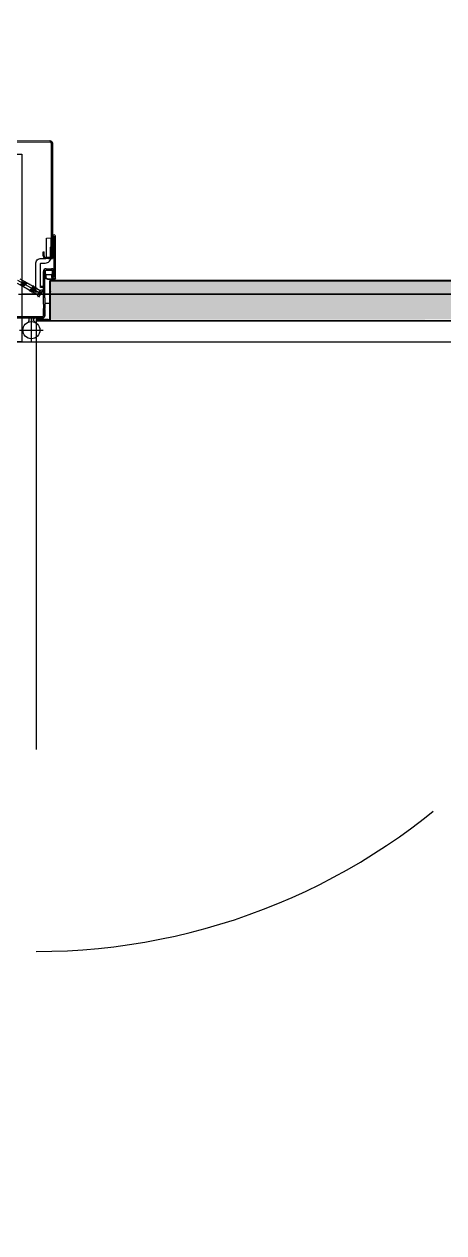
# Model space of a CAD drawing. Extents: x 820 to 5791, y 1495 to 5010.
# Drawn here: x 2487.8 to 2549.9, y 3548.8 to 3727.5 of the extents above; entities that cross this region are included whole.
import ezdxf

# ---------------------------------------------------------------- set-up
doc = ezdxf.new("R2010")
doc.units = 0
doc.header["$LTSCALE"] = 20
for name, pattern in [('( Hidden )', [0.375, 0.25, -0.125]), ('4118-HT-02-300$0$HIDDEN2', [4.7625, 3.175, -1.5875]), ('HIDDEN', [0.375, 0.25, -0.125])]:
    doc.linetypes.add(name, pattern=pattern)
doc.layers.add('0_YKA_Dim_int', color=183, linetype='CONTINUOUS', lineweight=9)
for name, color, linetype in [('0_YKA_Hidden_Construction', 251, 'HIDDEN'), ('2_V_Wall_Cementboard', 240, 'CONTINUOUS'), ('4_V0_Door', 21, 'CONTINUOUS'), ('6_YKA_Furniture_Stainless', 95, 'CONTINUOUS')]:
    doc.layers.add(name, color=color, linetype=linetype)
doc.layers.add('_00_TT_AREA', color=140, linetype='CONTINUOUS', plot=False)

# ---------------------------------------------------------------- blocks, each defined once
blk = doc.blocks.new('mek kap')
at = {"layer": '4_V0_Door'}
h = blk.add_hatch(dxfattribs=at)
h.set_pattern_fill('HEX', color=256, scale=0.2, angle=180.1229)
h.set_pattern_definition([(180.1229154, (782883.1865, 84202.9373), (0.0023594876, -1.0998497322), [0.635, -1.27]), (300.1229154, (782883.1865, 84202.9373), (0.9513180646, 0.5519682423), [0.635, -1.27]), (240.1229154, (782882.5515, 84202.936), (0.9536775522, -0.54788149), [0.635, -1.27])])
h.paths.add_polyline_path([(39328.39, 96833.34), (39243.96, 96833.27), (39243.95, 96827.47), (39328.41, 96827.54)])
h = blk.add_hatch(color=256, dxfattribs=at)
h.paths.add_polyline_path([(39328.11, 96826.24), (39327.96, 96826.28), (39327.96, 96826.17), (39328.11, 96826.14), (39328.11, 96826.08, 0.414214), (39328.21, 96825.98), (39329.01, 96825.98, 0.414214), (39329.11, 96826.08), (39329.11, 96826.14), (39329.26, 96826.18), (39329.26, 96826.28), (39329.11, 96826.24), (39329.11, 96826.63), (39329.26, 96826.66), (39329.26, 96826.77), (39329.11, 96826.73), (39329.11, 96827.11), (39329.26, 96827.14), (39329.26, 96827.25), (39329.11, 96827.21), (39329.11, 96827.23, 0.214438), (39327.6, 96827.3, 0.903143), (39327.62, 96827.25, -0.3182), (39328.11, 96827.01), (39328.11, 96826.73), (39327.96, 96826.76), (39327.96, 96826.66), (39328.11, 96826.63)])
h.paths.add_polyline_path([(39328.96, 96826.65), (39328.26, 96826.65, -0.414214), (39328.21, 96826.7), (39328.21, 96827.04, 0.110986), (39328.05, 96827.23, -0.669875), (39328.07, 96827.32, -0.138351), (39329.01, 96827.17), (39329.01, 96826.71, -0.414214)], flags=16)
h.paths.add_polyline_path([(39329.01, 96826.51), (39329.01, 96826.13, -0.414214), (39328.96, 96826.08), (39328.26, 96826.08, -0.414214), (39328.21, 96826.13), (39328.21, 96826.5, -0.414214), (39328.26, 96826.55), (39328.96, 96826.55, -0.414214)], flags=16)
at = {"layer": '0_YKA_Hidden_Construction', "linetype": '4118-HT-02-300$0$HIDDEN2', "elevation": 0}
blk.add_lwpolyline([(39330.49, 96833.4), (39330.49, 96926.75)], dxfattribs=at)
at = {"layer": '0_YKA_Hidden_Construction', "linetype": '4118-HT-02-300$0$HIDDEN2'}
blk.add_arc((39330.35, 96833.55, 0), 93.2, 89.9115, 180.1473, dxfattribs=at)
at = {"layer": '4_V0_Door'}
for p, q in [((39330.41, 96833.44, 0), (39237.23, 96833.39, 0)), ((39330.39, 96833.54, 0), (39237.25, 96833.49, 0)), ((39330.39, 96833.49, 0), (39237.25, 96833.44, 0)), ((39328.3, 96832.47, 0), (39328.39, 96832.47, 0)), ((39328.39, 96833.24, 0), (39328.39, 96833.34, 0)), ((39328.41, 96827.64, 0), (39328.39, 96833.24, 0)), ((39328.44, 96833.36, 0), (39328.46, 96827.64, 0)), ((39330.41, 96833.41, 0), (39328.49, 96833.41, 0)), ((39328.49, 96833.36, 0), (39330.41, 96833.36, 0)), ((39328.51, 96827.64, 0), (39328.49, 96833.36, 0)), ((39328.69, 96833.26, 0), (39328.69, 96833.36, 0)), ((39328.69, 96833.31, 0), (39330.39, 96833.31, 0)), ((39330.39, 96833.26, 0), (39328.69, 96833.26, 0)), ((39329.2, 96831.81, 0), (39329.19, 96832.75, 0)), ((39329.49, 96833.05, 0), (39333.89, 96833.06, 0)), ((39330.41, 96833.36, 0), (39330.41, 96833.44, 0)), ((39330.44, 96833.36, 0), (39330.44, 96833.44, 0)), ((39330.49, 96833.36, 0), (39330.49, 96833.44, 0)), ((39328.3, 96831.37, 0), (39328.4, 96831.37, 0)), ((39329.2, 96830.89, 0), (39328.5, 96830.88, 0)), ((39329.2, 96830.11, 0), (39329.2, 96831.67, 0)), ((39329.4, 96831.05, 0), (39329.4, 96831.67, 0)), ((39328.3, 96830.27, 0), (39328.4, 96830.27, 0)), ((39328.31, 96829.17, 0), (39328.4, 96829.18, 0)), ((39333.11, 96829.55, 0), (39328.91, 96829.54, 0)), ((39329.5, 96828.93, 0), (39330.12, 96830.01, 0)), ((39329.5, 96828.93, 0), (39329.89, 96828.99, 0)), ((39329.81, 96829.47, 0), (39333.17, 96827.54, 0)), ((39329.89, 96828.99, 0), (39330.26, 96829.64, 0)), ((39330.4, 96828.7, 0), (39329.89, 96828.99, 0)), ((39330.12, 96830.01, 0), (39330.26, 96829.64, 0)), ((39330.26, 96829.64, 0), (39330.94, 96829.25, 0)), ((39331.02, 96829.32, 0), (39330.37, 96828.6, 0)), ((39330.4, 96828.7, 0), (39330.37, 96828.6, 0)), ((39330.49, 96828.65, 0), (39330.37, 96828.6, 0)), ((39330.9, 96829.28, 0), (39330.4, 96828.7, 0)), ((39330.49, 96828.65, 0), (39330.47, 96828.64, 0)), ((39330.99, 96829.23, 0), (39330.49, 96828.65, 0)), ((39330.49, 96828.65, 0), (39330.62, 96828.57, 0)), ((39331.13, 96829.09, 0), (39330.59, 96828.47, 0)), ((39330.62, 96828.57, 0), (39331.12, 96829.15, 0)), ((39331.01, 96828.86, 0), (39330.71, 96828.52, 0)), ((39331.46, 96829.07, 0), (39330.82, 96828.35, 0)), ((39330.84, 96828.44, 0), (39331.35, 96829.02, 0)), ((39331.34, 96829.15, 0), (39330.85, 96828.31, 0)), ((39331.02, 96829.32, 0), (39330.9, 96829.28, 0)), ((39331.43, 96828.97, 0), (39330.93, 96828.39, 0)), ((39331.02, 96829.32, 0), (39330.99, 96829.23, 0)), ((39330.99, 96829.23, 0), (39331.12, 96829.15, 0)), ((39331.21, 96829.1, 0), (39331.01, 96828.86, 0)), ((39331.16, 96829.12, 0), (39331.11, 96829.06, 0)), ((39331.19, 96829.18, 0), (39331.12, 96829.15, 0)), ((39331.24, 96829.19, 0), (39331.16, 96829.12, 0)), ((39331.24, 96829.19, 0), (39331.19, 96829.18, 0)), ((39331.24, 96829.19, 0), (39331.21, 96829.1, 0)), ((39331.21, 96829.1, 0), (39331.35, 96829.02, 0)), ((39331.34, 96829.15, 0), (39331.36, 96829.01, 0)), ((39331.46, 96829.07, 0), (39331.35, 96829.02, 0)), ((39333.28, 96827.9, 0), (39331.36, 96829.01, 0)), ((39331.46, 96829.07, 0), (39331.43, 96828.97, 0)), ((39331.43, 96828.97, 0), (39331.57, 96828.89, 0)), ((39331.65, 96828.84, 0), (39331.64, 96828.83, 0)), ((39331.66, 96828.87, 0), (39331.65, 96828.84, 0)), ((39331.65, 96828.84, 0), (39331.79, 96828.77, 0)), ((39331.88, 96828.72, 0), (39332.01, 96828.64, 0)), ((39239.26, 96827.59, 0), (39328.41, 96827.64, 0)), ((39328.41, 96827.59, 0), (39239.26, 96827.54, 0)), ((39239.28, 96827.49, 0), (39328.39, 96827.54, 0)), ((39327.61, 96827.08, 0), (39327.62, 96820.98, 0)), ((39327.81, 96826.18, 0), (39327.81, 96827.08, 0)), ((39328.01, 96826.18, 0), (39328.01, 96827.08, 0)), ((39328.31, 96828.08, 0), (39328.4, 96828.08, 0)), ((39328.39, 96827.54, 0), (39328.41, 96827.54, 0)), ((39329.21, 96827.69, 0), (39329.21, 96826.25, 0)), ((39329.52, 96828.39, 0), (39329.72, 96828.39, 0)), ((39330.62, 96828.57, 0), (39330.59, 96828.47, 0)), ((39330.71, 96828.52, 0), (39330.59, 96828.47, 0)), ((39330.71, 96828.52, 0), (39330.79, 96828.47, 0)), ((39330.79, 96828.47, 0), (39330.84, 96828.44, 0)), ((39330.84, 96828.44, 0), (39330.82, 96828.35, 0)), ((39330.93, 96828.39, 0), (39330.82, 96828.35, 0)), ((39330.85, 96828.31, 0), (39330.99, 96828.36, 0)), ((39330.93, 96828.39, 0), (39331.07, 96828.31, 0)), ((39332.91, 96827.26, 0), (39330.99, 96828.36, 0)), ((39331.15, 96828.26, 0), (39331.27, 96828.19, 0)), ((39331.27, 96828.19, 0), (39331.29, 96828.19, 0)), ((39331.37, 96828.14, 0), (39331.51, 96828.06, 0)), ((39331.6, 96828.01, 0), (39331.58, 96828, 0)), ((39331.6, 96828.01, 0), (39331.73, 96827.93, 0)), ((39331.73, 96827.93, 0), (39331.6, 96828.01, 0)), ((39331.6, 96828.01, 0), (39331.73, 96827.93, 0)), ((39331.6, 96828.01, 0), (39331.72, 96827.94, 0)), ((39331.72, 96827.94, 0), (39331.73, 96827.93, 0)), ((39331.79, 96827.9, 0), (39332.38, 96828.42, 0)), ((39331.82, 96827.88, 0), (39331.95, 96827.8, 0)), ((39331.89, 96827.85, 0), (39332.48, 96828.36, 0)), ((39331.95, 96827.81, 0), (39332.54, 96828.33, 0)), ((39332.18, 96827.68, 0), (39332.04, 96827.75, 0)), ((39332.04, 96827.75, 0), (39332.18, 96827.68, 0)), ((39332.04, 96827.75, 0), (39332.18, 96827.68, 0)), ((39332.05, 96827.76, 0), (39332.64, 96828.27, 0)), ((39332.1, 96828.59, 0), (39332.23, 96828.51, 0)), ((39332.1, 96828.59, 0), (39332.23, 96828.51, 0)), ((39332.1, 96828.59, 0), (39332.23, 96828.51, 0)), ((39332.11, 96827.72, 0), (39332.7, 96828.23, 0)), ((39332.21, 96827.66, 0), (39332.8, 96828.18, 0)), ((39332.26, 96827.63, 0), (39332.25, 96827.62, 0)), ((39327.81, 96826.18, 0), (39327.82, 96820.98, 0)), ((39329.01, 96825.98, 0), (39328.21, 96825.98, 0)), ((39329.01, 96825.78, 0), (39328.21, 96825.78, 0)), ((39328.3, 96825.98, 0), (39328.92, 96825.98, 0)), ((39328.24, 96824.29, 0), (39328.04, 96824.29, 0)), ((39328.24, 96823.09, 0), (39328.24, 96824.29, 0)), ((39328.64, 96824.29, 0), (39329.04, 96824.29, 0)), ((39329.29, 96823.89, 0), (39329.29, 96823.29, 0)), ((39329.44, 96823.29, 0), (39329.29, 96823.29, 0)), ((39329.44, 96823.89, 0), (39329.44, 96823.29, 0)), ((39327.82, 96821.78, 0), (39328.02, 96821.78, 0)), ((39328.02, 96821.78, 0), (39328.02, 96820.98, 0)), ((39328.26, 96807.24, 0), (39328.24, 96823.09, 0)), ((39328.39, 96822.59, 0), (39328.24, 96822.59, 0)), ((39328.95, 96821.25, 0), (39328.25, 96821.24, 0)), ((39333.66, 96807.08, 0), (39328.46, 96807.04, 0))]:
    blk.add_line(p, q, dxfattribs=at)
at = {"layer": '4_V0_Door', "elevation": 0}
for points in [[(39336.05, 96831.86), (39336.05, 96832.66, 0.414214), (39335.65, 96833.06), (39329.49, 96833.05, 0.414214), (39329.19, 96832.75), (39329.2, 96831.67)], [(39335.85, 96831.86), (39335.85, 96832.66, 0.414214), (39335.65, 96832.86), (39329.49, 96832.85, 0.414214), (39329.39, 96832.75), (39329.4, 96831.67)], [(39329.4, 96829.25), (39330.53, 96829.25), (39330.54, 96825.05, -0.414214), (39329.74, 96824.25), (39329.23, 96824.25)], [(39329.4, 96828.55), (39329.83, 96828.55), (39329.84, 96825.05, -0.414214), (39329.74, 96824.95), (39329.14, 96824.95, 0.414214), (39328.24, 96824.04), (39328.25, 96821.24)], [(39334.06, 96808.86), (39334.06, 96807.29, -0.414214), (39333.66, 96806.88), (39328.46, 96806.84, -0.414214), (39328.06, 96807.23), (39328.04, 96824.29)], [(39328.39, 96822.59), (39328.39, 96823.89, -0.414214), (39328.64, 96824.14), (39329.04, 96824.14)], [(39328.97, 96824.14, 0.124941), (39328.94, 96824.05), (39328.95, 96821.25)]]:
    blk.add_lwpolyline(points, format="xyb", dxfattribs=at)
for points in [[(39329.4, 96831.05), (39329.41, 96826.18)], [(39329.2, 96830.11), (39329.21, 96826.16)]]:
    blk.add_lwpolyline(points, dxfattribs=at)
for points in [[(39327.96, 96826.76), (39328.11, 96826.73), (39328.11, 96827.01, 0.3182), (39327.62, 96827.25, -0.903143), (39327.6, 96827.3, -0.214438), (39329.11, 96827.23), (39329.11, 96827.21), (39329.26, 96827.25), (39329.26, 96827.14), (39329.11, 96827.11), (39329.11, 96826.73), (39329.26, 96826.77), (39329.26, 96826.66), (39329.11, 96826.63), (39329.11, 96826.24), (39329.26, 96826.28), (39329.26, 96826.18), (39329.11, 96826.14), (39329.11, 96826.08, -0.414214), (39329.01, 96825.98), (39328.21, 96825.98, -0.414214), (39328.11, 96826.08), (39328.11, 96826.14), (39327.96, 96826.17), (39327.96, 96826.28), (39328.11, 96826.24), (39328.11, 96826.63), (39327.96, 96826.66)], [(39328.07, 96827.32, -0.138351), (39329.01, 96827.17), (39329.01, 96826.71, -0.414214), (39328.96, 96826.65), (39328.26, 96826.65, -0.414214), (39328.21, 96826.7), (39328.21, 96827.04, 0.110986), (39328.05, 96827.23, -0.669875)]]:
    blk.add_lwpolyline(points, format="xyb", close=True, dxfattribs=at)
at = {"layer": '4_V0_Door'}
for centre, radius, start, end in [((39328.49, 96833.34, 0), 0.1, 90.1229, 180.1229), ((39328.49, 96833.36, 0), 0.05, 90.1229, 180.1229), ((39329.49, 96832.75, 0), 0.3, 90.1229, 180.1229), ((39329.49, 96832.75, 0), 0.3, 90.1229, 180.1229), ((39330.39, 96833.44, 0), 0.1, 0.1229, 90.1229), ((39330.39, 96833.44, 0), 0.05, 0.1229, 90.1229), ((39330.39, 96833.36, 0), 0.1, 270.1229, 0.1229), ((39330.39, 96833.36, 0), 0.05, 270.1229, 0.1229), ((39327.81, 96827.08, 0), 0.2, 90.1229, 180.1229), ((39327.81, 96827.08, 0), 0.2, 0.1229, 90.1229), ((39328.41, 96827.64, 0), 0.1, 270.1229, 0.1229), ((39328.41, 96827.64, 0), 0.05, 270.1229, 0.1229), ((39328.21, 96826.18, 0), 0.4, 180.1229, 270.1229), ((39328.21, 96826.18, 0), 0.2, 180.1229, 270.1229), ((39329.01, 96826.18, 0), 0.2, 270.1229, 0.1229), ((39329.01, 96826.18, 0), 0.4, 270.1229, 0.1229), ((39328.64, 96823.89, 0), 0.4, 90.1229, 180.1229), ((39329.04, 96823.89, 0), 0.4, 0.1229, 90.1229), ((39329.04, 96823.89, 0), 0.25, 0.1229, 90.1229), ((39327.82, 96820.98, 0), 0.2, 180.1229, 0.1229), ((39328.46, 96807.24, 0), 0.2, 180.1229, 270.1229)]:
    blk.add_arc(centre, radius, start, end, dxfattribs=at)
at = {"layer": '6_YKA_Furniture_Stainless'}
for p, q in [((39331.19, 96836.63, 0), (39331.19, 96833.1, 0)), ((39332.95, 96834.87, 0), (39329.42, 96834.87, 0)), ((39330.77, 96833.55, 0), (39330.35, 96833.92, 0)), ((39331.24, 96833.05, 0), (39331.24, 96833.61, 0)), ((39331.54, 96833.05, 0), (39331.54, 96833.51, 0))]:
    blk.add_line(p, q, dxfattribs=at)
blk.add_circle((39331.19, 96834.87, 0), 1.26, dxfattribs=at)
for centre, radius, start, end in [((39330.57, 96833.33, 0), 0.3, 291.1648, 48.5234), ((39330.57, 96833.33, 0), 0.6, 332.3053, 27.7564), ((39331.74, 96833.51, 0), 0.2, 112.1732, 180.1229)]:
    blk.add_arc(centre, radius, start, end, dxfattribs=at)

msp = doc.modelspace()

# ---------------------------------------------------------------- linework, layer by layer
at = {"layer": '2_V_Wall_Cementboard', "linetype": '( Hidden )', "ltscale": 50}
msp.add_lwpolyline([(2483.98, 3680.52), (2587.58, 3680.52)], dxfattribs=at)
at = {"layer": '_00_TT_AREA'}
for points in [[(2394.38, 3196.77), (2394.38, 3726.77), (2475.88, 3726.77), (2475.88, 3708.27), (2487.42, 3708.27), (2487.42, 3687.58), (2584.95, 3687.58), (2584.95, 3708.27), (2620.84, 3708.27), (2620.84, 3888.27), (2790.84, 3888.27), (2790.84, 4164.77), (3292.9, 4164.76)], [(2723.34, 3166.69), (2723.34, 3220.41), (2662.14, 3220.41), (2662.14, 3290.41), (2553.13, 3290.41), (2553.13, 3547.91), (2584.38, 3547.91), (2584.38, 3541.66), (2723.34, 3541.66), (2723.34, 3572.51), (2730.4, 3572.51), (2730.4, 3667.03), (2723.34, 3667.03), (2723.34, 3680.52), (2584.95, 3680.52), (2584.95, 3687.58), (2487.42, 3687.58), (2487.42, 3680.52), (2419.63, 3680.52), (2419.63, 3668.3)]]:
    msp.add_lwpolyline(points, dxfattribs=at)

# ---------------------------------------------------------------- block references
at = {"layer": '0_YKA_Dim_int', "rotation": 179.9999999999999}
msp.add_blockref('mek kap', (41820.04, 100517.13, 0), dxfattribs=at)

doc.saveas('drawing.dxf')
